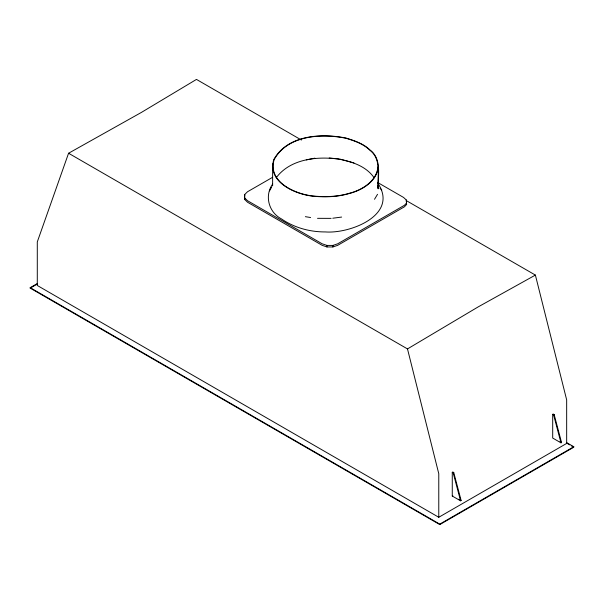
<?xml version="1.0" encoding="UTF-8"?>
<svg xmlns="http://www.w3.org/2000/svg" width="604" height="604" viewBox="0 0 604 604"><rect width="100%" height="100%" fill="white"/><g stroke="black" fill="none" stroke-linecap="round" stroke-linejoin="round"><path stroke-width="0.91" d="M377.991 166.787C376.617 181.185 362.015 190.094 349.127 193.333C337.749 196.723 325.737 197.131 313.967 196.089C295.952 194.518 267.323 182.197 274.148 159.607C287.678 135.198 321.441 133.257 346.009 138.271C354.48 140.86 363.253 143.805 369.754 150.117C381.909 159.237 377.266 175.832 377.991 188.727M378.353 166.787C376.964 181.291 362.264 190.252 349.286 193.514C337.832 196.927 325.737 197.342 313.891 196.292C295.764 194.662 266.923 182.34 273.801 159.562C287.421 134.979 321.419 133.023 346.152 138.09C354.684 140.694 363.517 143.661 370.063 150.011C382.249 159.162 377.643 175.787 378.353 188.735L377.749 185.519M272.638 184.077C264.227 195.779 268.795 212.374 281.411 218.882C294.337 227.753 309.814 231.996 325.435 231.936C350.433 233.861 399.252 214.692 377.719 183.027M301.441 140.045L196.466 79.411L141.412 112.412L68.569 153.25L37.289 241.917L37.289 285.473L438.776 517.273L566.665 443.434L566.665 399.878L535.386 275.084L407.119 201.072M269.535 190.924L271.619 187.127M374.51 199.282L377.53 194.299M276.224 177.719C290.441 158.656 317.764 156.021 339.697 159.282C352.555 161.819 366.386 166.47 374.133 177.787M406.613 202.944L404.446 205.262L337.689 243.805L332.902 245.42L326.96 245.42L322.174 243.805L247.519 200.709L244.718 197.946L244.718 199.471L247.519 202.234L322.174 245.337L326.96 246.953L332.902 246.953L337.689 245.337L404.446 206.794L406.613 204.477L406.266 199.939L403.532 197.425L377.787 182.567M244.718 196.043L244.718 194.511L247.527 191.747L272.6 177.304M68.569 153.25L407.489 348.923L478.217 306.87L535.386 275.084M566.476 442.528L573.785 446.756L573.8 447.217L439.78 524.589L30.215 288.131L30.2 287.663L37.524 283.435M30.215 288.131L37.531 283.903M452.268 472.32L452.834 471.996L453.747 472.517L461.124 500.489L460.558 500.814L452.268 496.035L452.268 472.32L453.181 472.849L460.558 500.814M552.698 414.344L553.249 414.027L554.155 414.548L561.531 442.521L560.98 442.838L552.698 438.051L552.698 414.344L553.604 414.865L560.98 442.838M453.181 472.849L453.747 472.517M553.604 414.865L554.155 414.548M452.268 496.035L452.834 495.703M30.2 287.663L439.772 524.129L573.785 446.756M306.288 159.901L314.918 158.15M341.63 217.07L332.789 218.218M331.105 218.369L317.523 218.331M329.21 157.969L338.942 158.973M305.367 216.677L310.599 217.523M339.803 159.086L353.967 162.944M566.484 442.996L569.738 444.869M571.361 445.812L572.985 446.749M560.021 441.645L561.531 442.521M458.859 499.183L461.124 500.489M380.052 188.267L381.773 189.988M407.489 348.923L438.776 473.717L438.776 517.273M406.613 204.477L406.266 199.939M439.772 524.129L439.78 524.589M244.718 194.511L244.718 199.471M332.902 245.42L332.902 246.953M326.96 245.42L326.96 246.953M272.623 163.971L272.623 185.919"/></g></svg>
